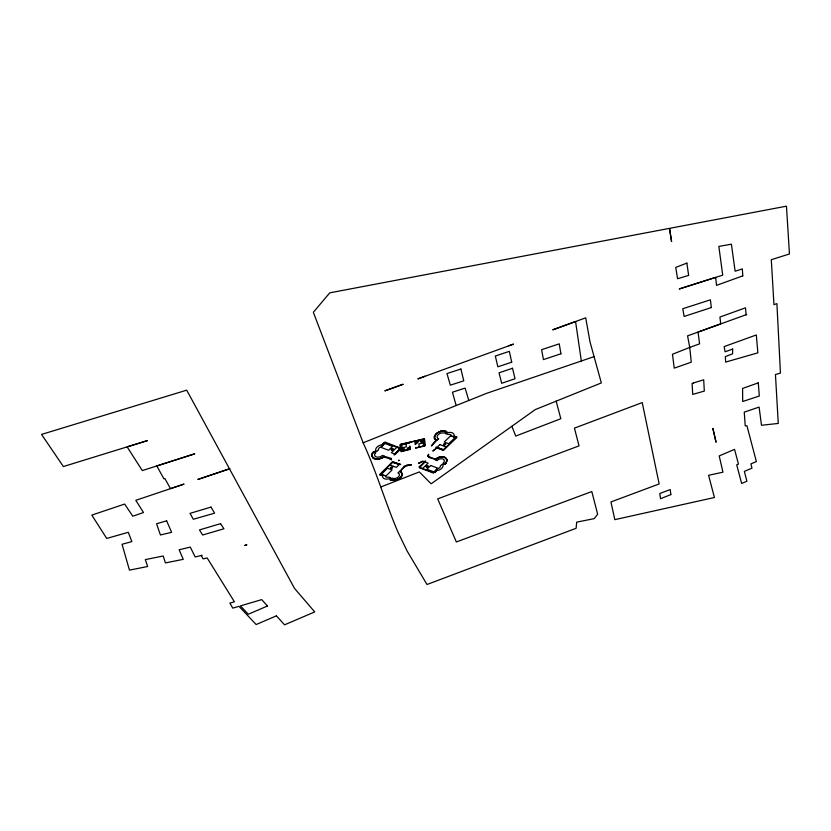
<?xml version="1.0" encoding="UTF-8"?>
<svg xmlns="http://www.w3.org/2000/svg" width="831" height="831" viewBox="0 0 831 831"><rect width="100%" height="100%" fill="white"/><g stroke="black" fill="none" stroke-linecap="round" stroke-linejoin="round"><path stroke-width="1.25" d="M446.372 432.909L446.746 431.611M402.36 474.636L402.36 473.867M404.448 466.638L403.98 466.284L404.884 466.191M371.623 454.91L371.602 455.554M402.36 474.646L401.487 476.724M371.634 454.9L372.236 453.227M390.414 478.656L390.155 479.736M434.239 436.607L434.395 438.675M379.58 474.646L392.19 462.088M427.498 456.167L427.591 455.99A15.862 10.045 -18.2 0 0 428.432 454.318C429.731 454.058 426.947 457.092 429.907 457.133M436.192 470.928L433.865 472.673L419.312 467.323L424.911 461.911L428.142 463.147L422.553 468.549M436.659 440.44L431.59 445.852M400.76 444.865L409.569 442.705M401.165 450.537L400.5 450.62M404.417 466.762L399.815 471.312M434.395 436.088L436.815 433.044L440.752 431.154M436.711 447.919L432.816 451.088L434.011 449.976A3.926 2.483 -19 0 0 436.161 447.919L435.932 447.068L443.474 449.727L456.292 437.386L454.266 436.182L456.853 436.826M456.853 437.376L444.066 449.779M399.991 464.269L393.572 461.87M372.465 452.885L373.711 451.545L375.789 451.358L375.113 452.033M401.487 476.724L398.309 479.31M411.303 464.913C407.73 464.851 397.571 468.632 402.36 473.857M446.008 463.21L447.203 459.875L445.167 457.362M391.266 479.238L390.788 479.705A6.825 4.259 -17.5 0 0 399.981 477.732A6.825 4.259 -17.5 0 0 399.919 471.665M445.998 463.22L445.437 463.823M400.511 450.62L400.417 449.197L395.338 454.422L394.029 454.889L400.106 448.511L385.013 442.653L382.239 444.315L383.808 442.705M419.156 466.7C426.854 461.122 423.841 460.426 419.468 463.127M391.141 458.348L384.493 456.344M443.006 464.384L443.692 463.74M434.987 472.631L436.285 471.094M383.88 456.977L389.583 458.764M383.87 456.988L383.112 457.507M445.063 464.155L443.089 464.352M381.076 486.873L419.312 471.925L431.154 483.798L535.268 409.6L601.332 382.925L590.02 341.915L585.71 317.837L552.75 329.834L575.561 321.535L581.347 360.986L486.55 393.364L363.147 442.809L313.349 312.321L329.751 292.844L786.458 206.171L789.45 253.964L771.293 259.719L773.962 304.676L776.912 303.606L780.444 373.088L775.448 374.532L778.273 423.436L761.487 425.275L759.108 407.097L744.254 412.134L745.22 425.856L746.924 425.721L756.366 461.558L750.923 463.895L751.972 468.144L744.358 471.395L746.892 481.232L741.647 483.455L736.692 464.851L738.458 464.103L734.562 449.363L719.21 455.928L722.96 472.185L708.583 475.301L714.431 497.509L614.815 519.655L610.951 501.945L659.16 483.954L642.218 402.588L574.439 428.131L579.02 445.873L437.677 498.88L456.354 541.978L591.807 491.547L597.655 514.244L594.258 518.606L576.672 522.169L576.122 528.287L426.999 584.505L407.107 551.005L398.059 532.307C385.449 502.921 376.609 471.925 363.147 442.809M382.904 457.632L381.159 458.473M390.809 458.587L391.515 459.917L390.383 459.138M428.869 457.372C428.194 457.673 433.969 458.421 435.288 459.595M428.921 457.258L428.889 457.237A3.916 2.462 -18.6 0 0 427.84 456.375L427.591 456.323M398.288 479.31L397.654 479.612M419.458 463.137L418.419 463.179A15.862 10.045 -18.2 0 0 422.169 461.247L422.875 461.195A3.916 2.462 -18.6 0 0 424.527 461.423L425.617 461.028L419.717 467.334M443.598 450.09L442.975 450.236M438.02 457.58L435.247 459.2L430.053 457.195M397.644 479.612L396.294 480.089M438.03 457.58L438.934 457.258M425.15 376.214L417.848 378.894L513.475 344.117L508.79 345.8M381.149 458.473L379.019 459.065M581.347 360.986L594.061 356.634M438.945 457.258L440.098 456.957M396.283 480.1L393.489 480.536M384.514 442.3L385.169 442.237M440.762 431.144L443.598 430.79M399.898 464.28L400.687 464.539L392.575 462.316L380.214 474.439L382.322 475.602L379.996 475.249M440.118 456.957L441.271 456.79M379.009 459.065L376.879 459.231M441.282 456.79L443.484 456.853M374.604 452.23L373.846 451.981A6.991 4.467 -17 0 0 374.355 458.245A6.991 4.467 -17 0 0 383.808 456.489M393.479 480.536L390.217 479.975M443.609 430.79L446.694 431.476M376.869 459.221L375.976 459.159M375.965 459.159L374.147 458.691M442.726 450.225L436.722 447.899M385.2 442.237L400.262 448.013L399.877 444.938L400.656 444.159L424.496 438.924M443.494 456.853L444.647 457.143M444.263 463.553L444.886 463.781A6.804 4.248 -19.1 0 0 444.741 457.704A6.804 4.248 -19.1 0 0 435.6 459.439M433.418 473.016L419.333 467.687M390.383 478.531L391.256 478.864M389.77 458.837L390.373 459.117M446.403 432.972L445.551 432.608M374.137 458.691L373.15 458.161M423.665 439.319L414.908 441.406L415.23 444.595L415.812 444.45L415.479 441.583L423.145 439.734L423.81 445.79L415.625 447.961M435.963 440.368L431.403 445.707M415.687 448.054L425.005 445.894L424.381 445.645L423.706 439.402M435.953 440.357L434.395 438.685M373.14 458.151L371.602 455.565M404.905 466.212L405.071 466.181A3.926 2.472 -17.8 0 0 406.629 465.142L407.304 464.861A15.862 10.045 -18.2 0 0 411.314 464.903M424.506 438.934L425.295 445.187A15.041 9.536 -18.3 0 0 424.672 444.917L423.457 439.059L400.719 444.564L401.176 450.454M511.886 426.282L515.739 436.067L560.821 418.72L556.147 401.165M468.767 400.438L465.131 388.108L452.428 392.222L456.167 405.538M401.57 445L401.944 447.899L406.317 446.839L405.954 443.941M400.76 444.928L401.57 451.16L401.041 451.68L410.337 449.374L410.036 446.174L409.454 446.32L409.797 449.166L402.152 451.015L401.363 444.98L409.621 442.788M419.26 446.818L418.938 443.931L423.291 442.881L423.602 445.769M382.883 475A5.765 3.604 -17.2 0 0 384.587 478.801A5.765 3.604 -17.2 0 0 391.017 477.96L388.659 477.087A2.95 1.849 -17.2 0 1 385.293 475.862M436.545 440.098A6.949 4.435 -19.4 0 1 436.701 433.668A6.949 4.435 -19.4 0 1 446.06 431.725M732.651 349.072L732.558 353.819L725.349 356.634L725.66 362.087L757.872 352.832L756.314 334.955L724.113 346.62L725.11 351.804L732.651 349.072M378.531 449.664L376.516 451.68A5.91 3.791 -17.1 0 1 376.983 447.099A5.91 3.791 -17.1 0 1 383.392 444.793L381.377 446.818A3.023 1.942 -17.1 0 0 378.531 449.664M384.961 443.453L381.045 447.369L388.628 450.257L392.533 446.372L384.961 443.453M397 447.12L391.37 452.698L394.735 453.986L400.376 448.418L397 447.12M392.512 462.15L389.729 464.882L396.397 467.375L399.181 464.643L392.512 462.15M387.485 468.227L381.356 474.262L385.989 475.945L392.118 469.941L387.485 468.227M392.429 478.303L390.747 479.934A7.126 4.446 -17.5 0 0 400.49 477.545A7.126 4.446 -17.5 0 0 399.628 471.27L397.935 472.922A4.425 2.763 -17.5 0 1 398.475 476.817A4.425 2.763 -17.5 0 1 392.429 478.303M438.581 438.799L436.826 440.503A7.25 4.633 -19.4 0 1 436.192 433.855A7.25 4.633 -19.4 0 1 446.112 431.476L444.336 433.2A4.498 2.877 -19.4 0 0 438.186 434.675A4.498 2.877 -19.4 0 0 438.581 438.799M439.911 444.575L437.054 447.338L443.515 449.893L446.372 447.151L439.911 444.575M450.662 435.766L444.263 441.957L448.75 443.764L455.139 437.594L450.662 435.766M430.707 465.495L426.833 469.235L433.938 471.925L437.823 468.217L430.707 465.495M437.48 468.736L435.465 470.658A5.703 3.553 -18.9 0 0 441.656 468.424A5.703 3.553 -18.9 0 0 442.341 464.093L440.316 466.014A2.919 1.818 -18.9 0 1 437.48 468.736M398.651 460.644L398.901 459.938A15.197 9.629 -18.2 0 0 399.171 460.436L398.651 460.644M445.748 433.574L448.065 434.54A2.992 1.901 -19.6 0 1 451.347 435.87L453.664 436.815A5.838 3.719 -19.6 0 0 452.209 432.774A5.838 3.719 -19.6 0 0 445.748 433.574M267.468 606.007L248.303 614.234L240.45 605.872L261.713 599.618L267.468 606.007M276.411 615.844L256.156 624.538L238.954 606.308L232.773 608.126L229.896 603.109L234.415 601.81L207.168 557.965L203.117 558.879L201.268 555.524L202.058 555.337L195.171 556.947L190.289 547.099L179.132 549.79L183.256 559.346L165.411 562.919L163.219 555.97L145.332 559.627L147.648 566.503L129.459 570.139L122.053 544.274L131.849 541.615L128.296 532.297L106.721 538.446L91.815 515.095L124.629 504.064L132.794 516.207L143.503 512.55L135.806 500.314L184.046 484.099L170.48 488.638L164.881 478.521L163.915 478.833L156.82 465.952L194.724 453.819L142.298 470.585L127.133 446.881L147.357 440.638L63.374 466.555L41.55 434.416L186.705 390.165L294.527 588.4L314.72 611.928L284.555 624.829L276.411 615.844M385.044 390.799L402.973 384.306L385.044 390.799M670.835 494.601L660.562 498.704L659.752 493.521L670.212 489.563L670.835 494.601M689.74 347.431L672.456 354.255L674.242 368.143L691.267 362.191L689.74 347.431L687.58 335.859L720.706 323.893L719.937 317.058L745.511 307.813L746.082 314.762L746.789 314.502L698.03 332.078L699.609 343.816L689.74 347.431M686.863 263.105L675.748 267.395L677.566 278.738L688.639 275.393L686.863 263.105M742.779 275.882L716.53 285.365L715.647 277.398L679.218 288.97L722.721 275.154L718.846 246.412L731.405 244.189L735.123 271.218L742.332 268.912L742.779 275.882M758.288 382.873L742.592 388.43L742.696 401.498L759.316 396.013L758.288 382.873M512.509 368.268L499.026 372.839L501.675 383.278L515.023 378.739L512.509 368.268M215.052 473.649L197.83 479.466L229.917 468.674L215.052 473.649M511.719 362.191L497.842 366.814L495.328 356.011L509.341 351.357L511.719 362.191M560.935 353.798L543.443 359.584L541.583 349.695L559.232 343.857L560.935 353.798M711.326 307.553L684.131 316.455L682.77 308.727L710.412 299.835L711.326 307.553M460.893 369.047L446.964 373.555L450.319 385.158L463.76 380.837L460.893 369.047M693.584 382.925L692.109 383.382L692.722 394.403L704.324 391.079L703.691 379.809L693.584 382.925M210.991 507.097L190.008 513.361L193.353 519.271L214.595 513.163L210.991 507.097M220.589 523.655L199.461 529.929L202.671 535.008L223.934 528.786L220.589 523.655M166.616 520.829L156.571 523.759L160.435 534.977L171.612 532.307L166.616 520.829M246.734 544.887L244.948 545.354L246.734 544.887M417.744 441.334L416.186 441.708L416.362 443.162L417.91 442.788L417.744 441.334M408.914 447.608L407.356 447.982L407.543 449.415L409.091 449.041L408.914 447.608M375.591 452.812L373.493 452.022A7.302 4.664 -17 0 0 374.49 458.567A7.302 4.664 -17 0 0 384.493 456.167L382.416 455.388A4.529 2.898 -17 0 1 376.204 456.884A4.529 2.898 -17 0 1 375.591 452.812M436.888 460.519L434.925 459.751A7.095 4.435 -19.1 0 1 444.616 457.382A7.095 4.435 -19.1 0 1 445.219 463.74L443.276 462.992A4.404 2.753 -19.1 0 0 442.902 459.044A4.404 2.753 -19.1 0 0 436.888 460.519M715.439 439.516L712.873 428.401L716.062 442.258L715.439 439.516M671.573 241.541L669.557 228.764L671.573 241.541M444.253 445.073A1.143 0.727 -19.4 0 0 445.738 443.951A1.143 0.727 -19.4 0 0 443.951 443.847A1.143 0.727 -19.4 0 0 444.253 445.073M426.833 467.219A1.122 0.706 -18.6 0 0 428.287 466.129A1.122 0.706 -18.6 0 0 426.521 466.035A1.122 0.706 -18.6 0 0 426.833 467.219M391.256 468.445A1.143 0.717 -17.4 0 0 392.71 467.344A1.143 0.717 -17.4 0 0 390.892 467.251A1.143 0.717 -17.4 0 0 391.256 468.445M391.858 450.059A1.153 0.738 -17.5 0 0 393.333 448.927A1.153 0.738 -17.5 0 0 391.494 448.823A1.153 0.738 -17.5 0 0 391.858 450.059M403.295 450.277A1.101 0.706 -17.9 0 0 404.707 449.207A1.101 0.706 -17.9 0 0 402.962 449.104A1.101 0.706 -17.9 0 0 403.295 450.277M421.244 441.988A1.101 0.706 -18.6 0 0 422.667 440.908A1.101 0.706 -18.6 0 0 420.933 440.804A1.101 0.706 -18.6 0 0 421.244 441.988"/></g></svg>
